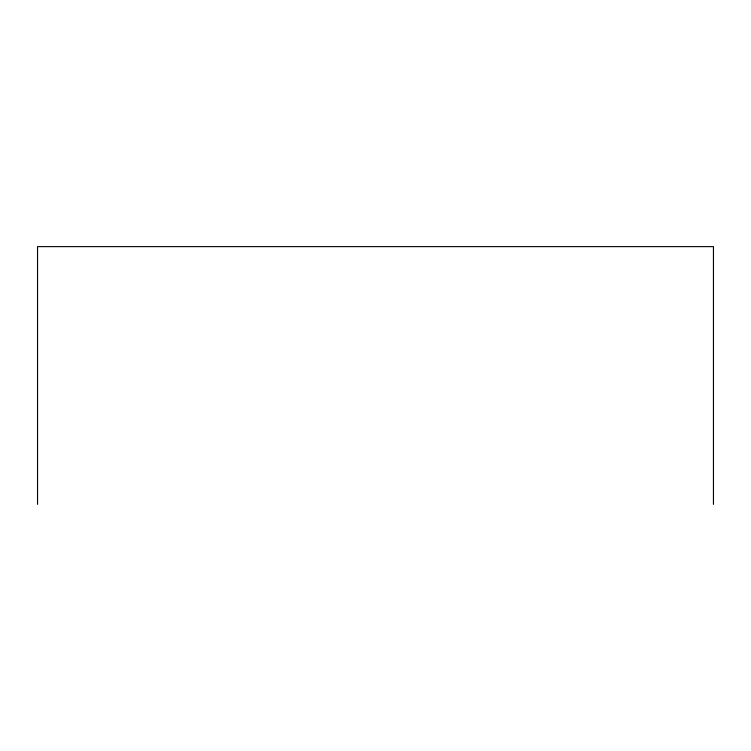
<?xml version="1.0" encoding="UTF-8"?>
<svg xmlns="http://www.w3.org/2000/svg" width="751" height="751" viewBox="0 0 751 751"><rect width="100%" height="100%" fill="white"/><g stroke="black" fill="none" stroke-linecap="round" stroke-linejoin="round"><path stroke-width="1.13" d="M713.45 504.381L713.45 246.619L37.55 246.619L37.55 504.381"/></g></svg>
